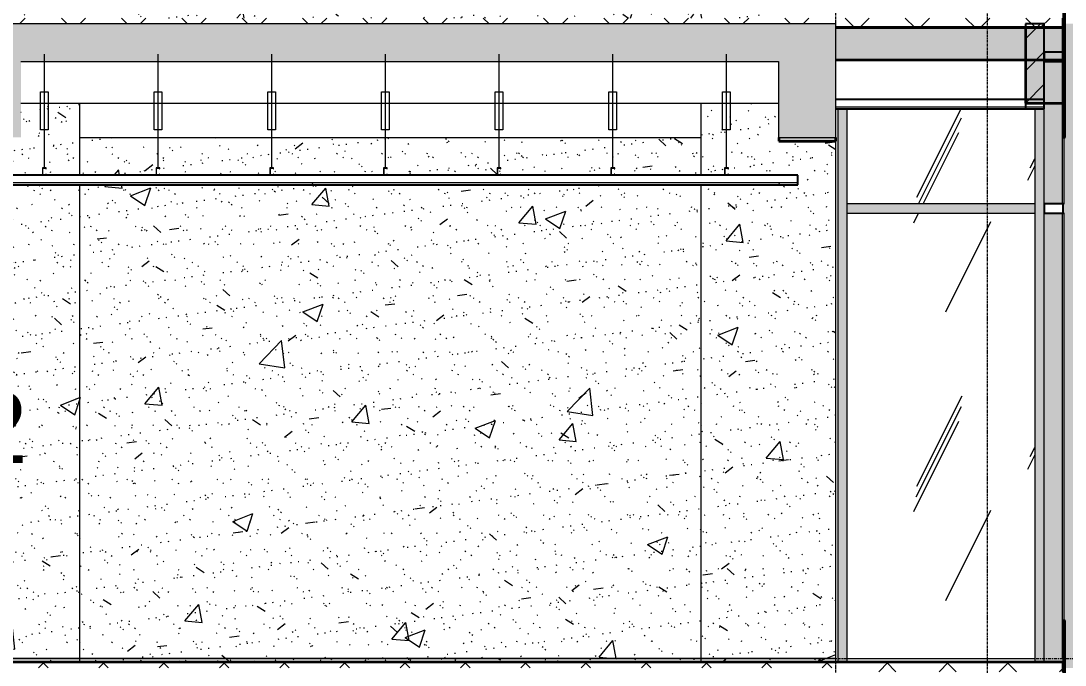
# Model space of a CAD drawing. Header units: millimetres. Extents: x 3451 to 201731, y -8641 to 35300.
# Drawn here: x 40236 to 45747, y 12365 to 15765 of the extents above; entities that cross this region are included whole.
import ezdxf

# ---------------------------------------------------------------- set-up
doc = ezdxf.new("R2010")
doc.units = ezdxf.units.MM
doc.linetypes.add('Centre', pattern=[31.75, 6.35, -4.7625, 15.875, -4.7625])
doc.linetypes.add('Grid Line', pattern=[22.225, 12.7, -3.175, 3.175, -3.175])
for name, color, linetype, lineweight in [('0-1', 7, 'Continuous', 5), ('A-AREA-IDEN', 2, 'Continuous', 9), ('A-CLNG', 13, 'Continuous', 9), ('A-CLNG-1', 13, 'Continuous', 25), ('A-CLNG-PATT-1', 13, 'Continuous', 9), ('A-DETL-GENF', 92, 'Continuous', 9), ('A-DETL-GENF-1', 7, 'Continuous', 9), ('A-DETL-THIN', 151, 'Continuous', 9), ('A-FLOR-1', 10, 'Continuous', 35), ('A-FLOR-3', 192, 'Continuous', 35), ('A-FLOR-LEVL-2', 51, 'Centre', 9), ('A-FLOR-PATT-1', 7, 'Continuous', 9), ('A-FLOR-PATT-3', 8, 'Continuous', 9), ('A-GLAZ-CURT', 52, 'Continuous', 9), ('A-GLAZ-CURT-1', 52, 'Continuous', 18), ('A-GLAZ-CWMG', 51, 'Continuous', 9), ('A-GLAZ-CWMG-1', 51, 'Continuous', 25), ('A-WALL-1', 113, 'Continuous', 25), ('A-WALL-PATT-3', 111, 'Continuous', 5), ('A-WALL-PATT-4', 111, 'Continuous', 9), ('I-WALL', 2, 'Continuous', 9), ('I-WALL-2', 2, 'Continuous', 25), ('S-BEAM-1', 12, 'Continuous', 5), ('S-BEAM-2', 10, 'Continuous', 35), ('S-BEAM-3', 7, 'Continuous', 9), ('S-GRID-1', 1, 'Grid Line', 9)]:
    doc.layers.add(name, color=color, linetype=linetype, lineweight=lineweight)
doc.styles.add('Arial_1', font='arial.ttf', dxfattribs={"height": 375})
pattern_1 = [(50, (49422.4, 14125), (1093.104, -95.634), [114.3, -1257.3]), (355, (49422.4, 14125), (-211.46, 1146.34), [91.44, -1005.84]), (100.451, (49513.5, 14117), (881.66, 1050.7), [97.14, -1068.54]), (46.184, (49422.4, 14429.8), (1626.47, -252.26), [171.45, -1885.95]), (96.636, (49558, 14408.8), (1424.42, 1484.57), [145.7, -1602.81]), (351.184, (49422.4, 14429.8), (1424.43, 1484.55), [137.16, -1508.76]), (21, (49574.8, 14353.6), (909.686, -613.59), [114.3, -1257.3]), (326, (49574.8, 14353.6), (370.81, 1105.13), [91.44, -1005.84]), (71.451, (49650.6, 14302.5), (1280.5, 491.53), [97.14, -1068.54]), (37.5, (49422.43, 14125), (18.531, 507.33), [50.292, -943.356, 50.292, -970.788, -1009.65]), (37.5, (49422.43, 14125), (18.531, 507.33), [-2014.73, 50.29, -959.36]), (7.5, (49422.43, 14125), (400.918, 601.084), [50.292, -531.876, 50.292, -920.496, -384.81]), (7.5, (49422.43, 14125), (400.918, 601.084), [-1552.956, 50.29, -334.52]), (327.5, (49082.58, 14125), (813.545, -34.374), [50.292, -330.708, 50.292, -1138.428, -1577.34]), (327.5, (49082.58, 14125), (813.545, -34.374), [-1569.72, 50.29, -1527.05]), (317.5, (48930.2, 14125), (888.775, 152.56), [50.29, -445.01, 50.29, -739.14, -1120.14]), (317.5, (48930.2, 14125), (888.775, 152.56), [-1284.73, 50.29, -1069.85])]
pattern_2 = [(37.5, (49422.43, 14125), (-4.7995, 146.8239), [5.029, -110.795, 5.029, -124.511, -123.825]), (37.5, (49422.43, 14125), (-4.7995, 146.8239), [-245.364, 5.029, -118.796]), (7.5, (49422.43, 14125), (134.8574, 215.0472), [5.029, -57.455, 5.029, -99.365, -40.005]), (7.5, (49422.43, 14125), (134.8574, 215.0472), [-166.878, 5.029, -34.976]), (327.5, (49328.7, 14125), (237.2978, 0.4316), [5.029, -33.071, 5.029, -132.131, -179.07]), (327.5, (49328.7, 14125), (237.2978, 0.4316), [-175.26, 5.029, -174.041]), (317.5, (49328.7, 14125), (229.067, 66.8792), [5.029, -14.021, 5.029, -84.887, -102.87]), (317.5, (49328.7, 14125), (229.067, 66.8792), [-108.966, 5.029, -97.841])]
pattern_3 = [(45, (49422.43, 14125), (-159.099, 159.099), []), (135, (49422.43, 14125), (-159.099, -159.099), [])]
pattern_4 = [(63.435, (51212.7, 14229.33), (-0.001, 1524), [532.46, -2875.3]), (63.435, (49688.7, 14229.33), (-0.001, 1524), [532.46, -2875.3]), (63.435, (51942.24, 14523.8), (-0.001, 1524), [532.46, -2875.3]), (63.435, (50418.24, 14523.8), (-0.001, 1524), [532.46, -2875.3]), (63.435, (51831.8, 14419.83), (-0.001, 1524), [532.46, -2875.3]), (63.435, (50307.8, 14419.83), (-0.001, 1524), [532.46, -2875.3]), (63.435, (51719.26, 15015.1), (-0.001, 1524), [258.8, -3148.97]), (63.435, (50195.26, 15015.1), (-0.001, 1524), [258.8, -3148.97]), (63.435, (51645.65, 14922.95), (-0.001, 1524), [532.46, -2875.3]), (63.435, (50121.65, 14922.95), (-0.001, 1524), [532.46, -2875.3]), (63.435, (51658.64, 14989.1), (-0.001, 1524), [532.46, -2875.3]), (63.435, (50134.64, 14989.1), (-0.001, 1524), [532.46, -2875.3]), (63.435, (51043.8, 14698.94), (-0.001, 1524), [532.46, -2875.3]), (63.435, (49519.8, 14698.94), (-0.001, 1524), [532.46, -2875.3]), (63.435, (51056.8, 14776.9), (-0.001, 1524), [532.46, -2875.3]), (63.435, (49532.8, 14776.9), (-0.001, 1524), [532.46, -2875.3]), (63.435, (51060.3, 14833.1), (-0.001, 1524), [532.46, -2875.3]), (63.435, (49536.3, 14833.1), (-0.001, 1524), [532.46, -2875.3])]

# ---------------------------------------------------------------- blocks, each defined once
blk = doc.blocks.new('NCV_TKTC_KET CAU_rvt-1-TKCS_MẶT CẮT C')
at = {"layer": 'A-FLOR-PATT-1'}
blk.add_hatch(color=256, dxfattribs=at).paths.add_polyline_path([(44536.9, 15560), (45737.4, 15560), (45737.4, 15730), (44536.9, 15730)])
at = {"layer": 'S-BEAM-1'}
for points in [[(45537.4, 15330), (45737.4, 15330), (45737.4, 15730), (45537.4, 15730), (45537.4, 15343.9)], [(44536.9, 15130), (44536.9, 15150), (44236.9, 15150), (44236.9, 15130)]]:
    blk.add_hatch(color=256, dxfattribs=at).paths.add_polyline_path(points)
at = {"layer": 'A-FLOR-1'}
for p, q in [((45737.4, 15730), (44536.9, 15730)), ((45737.4, 15560), (45737.4, 15730)), ((44536.9, 15560), (45737.4, 15560))]:
    blk.add_line(p, q, dxfattribs=at)
at = {"layer": 'S-BEAM-2'}
for p, q in [((45737.4, 15730), (45537.4, 15730)), ((45537.4, 15730), (45537.4, 15330)), ((45737.4, 15330), (45737.4, 15730)), ((45537.4, 15330), (45737.4, 15330)), ((44236.9, 15150), (44236.9, 15130)), ((44236.9, 15130), (44536.9, 15130)), ((44536.9, 15130), (44536.9, 15150))]:
    blk.add_line(p, q, dxfattribs=at)
at = {"layer": 'S-BEAM-3'}
for p, q in [((40235.6, 15330), (44235.3, 15330)), ((40546.9, 15150), (43827, 15150))]:
    blk.add_line(p, q, dxfattribs=at)
blk = doc.blocks.new('System Panel - Glazed-1838995-TKCS_MẶT CẮT C')
at = {"layer": 'A-GLAZ-CURT-1'}
for p, q in [((45731, 7950), (45731, 5600)), ((45743, 7950), (45731, 7950)), ((45743, 5600), (45743, 7950)), ((45731, 5600), (45743, 5600))]:
    blk.add_line(p, q, dxfattribs=at)
blk = doc.blocks.new('System Panel - Glazed-1838997-TKCS_MẶT CẮT C')
at = {"layer": 'A-GLAZ-CURT-1'}
for p, q in [((45731, 8750), (45731, 8000)), ((45743, 8750), (45731, 8750)), ((45743, 8000), (45743, 8750)), ((45731, 8000), (45743, 8000))]:
    blk.add_line(p, q, dxfattribs=at)
blk = doc.blocks.new('Rectangular Mullion - 50 x 100mm-1838988-TKCS_MẶT CẮT C')
at = {"layer": 'A-GLAZ-CWMG-1'}
for p, q in [((45637, 8800), (45637, 8750)), ((45737, 8800), (45637, 8800)), ((45737, 8750), (45737, 8800)), ((45637, 8750), (45737, 8750))]:
    blk.add_line(p, q, dxfattribs=at)
blk = doc.blocks.new('Rectangular Mullion - 50 x 100mm-1838991-TKCS_MẶT CẮT C')
at = {"layer": 'A-GLAZ-CWMG-1'}
for p, q in [((45637, 8000), (45637, 7950)), ((45737, 8000), (45637, 8000)), ((45737, 7950), (45737, 8000)), ((45637, 7950), (45737, 7950))]:
    blk.add_line(p, q, dxfattribs=at)
blk = doc.blocks.new('Rectangular Mullion - 50 x 100mm-V181-TKCS_MẶT CẮT C')
at = {"layer": 'A-GLAZ-CWMG'}
blk.add_hatch(color=256, dxfattribs=at).paths.add_polyline_path([(45737, 15780), (45737, 15800), (45731, 15800), (45731, 18150), (45637, 18150), (45637, 15780), (45731, 15780)])
for p, q in [((45637, 15780), (45637, 18150)), ((45737, 15800), (45737, 15780))]:
    blk.add_line(p, q, dxfattribs=at)
blk = doc.blocks.new('Rectangular Mullion - 50 x 100mm-1838994-TKCS_MẶT CẮT C')
at = {"layer": 'A-GLAZ-CWMG'}
blk.add_hatch(color=256, dxfattribs=at).paths.add_polyline_path([(45731, 8000), (45731, 8530), (45637.4, 8530), (45637, 8000)])
blk.add_line((45637, 8000), (45637, 8500), dxfattribs=at)
blk = doc.blocks.new('System Panel - Glazed-V209-TKCS_MẶT CẮT C')
at = {"layer": 'A-GLAZ-CURT'}
h = blk.add_hatch(dxfattribs=at)
h.set_pattern_fill('FP_2', color=256, style=0, pattern_type=2)
h.set_pattern_definition(pattern_4)
h.paths.add_polyline_path([(45587.4, 12400), (45587.4, 14750), (44596.9, 14750), (44596.9, 12400)])
blk.add_line((44596.9, 12400), (45587.4, 12400), dxfattribs=at)
blk = doc.blocks.new('Rectangular Mullion - 50 x 100mm-V131-TKCS_MẶT CẮT C')
at = {"layer": 'A-GLAZ-CWMG'}
blk.add_hatch(color=256, dxfattribs=at).paths.add_polyline_path([(45587.4, 8980), (45637, 8980), (45637, 11375), (45587.4, 11375), (45587.4, 9000)])
blk.add_line((45587.4, 11375), (45587.4, 8980), dxfattribs=at)
blk = doc.blocks.new('Rectangular Mullion - 50 x 100mm-V132-TKCS_MẶT CẮT C')
at = {"layer": 'A-GLAZ-CWMG'}
blk.add_hatch(color=256, dxfattribs=at).paths.add_polyline_path([(44587.3, 11375), (44596.9, 11375), (44596.9, 11900), (44546.9, 11900), (44546.9, 11375)])
for p, q in [((44546.9, 11900), (44546.9, 11375)), ((44596.9, 11375), (44596.9, 11900))]:
    blk.add_line(p, q, dxfattribs=at)
blk = doc.blocks.new('System Panel - Glazed-V210-TKCS_MẶT CẮT C')
at = {"layer": 'A-GLAZ-CURT'}
h = blk.add_hatch(dxfattribs=at)
h.set_pattern_fill('FP_2', color=256, style=0, pattern_type=2)
h.set_pattern_definition(pattern_4)
h.paths.add_polyline_path([(45537.4, 14800), (45587.4, 14800), (45587.4, 15300), (44596.9, 15300), (44596.9, 14800)])
blk = doc.blocks.new('Rectangular Mullion - 50 x 100mm-V133-TKCS_MẶT CẮT C')
at = {"layer": 'A-GLAZ-CWMG'}
blk.add_hatch(color=256, dxfattribs=at).paths.add_polyline_path([(45637, 11375), (45637, 11900), (45587.4, 11900), (45587.4, 11375)])
blk.add_line((45587.4, 11900), (45587.4, 11375), dxfattribs=at)
blk = doc.blocks.new('Rectangular Mullion - 50 x 100mm-V134-TKCS_MẶT CẮT C')
at = {"layer": 'A-GLAZ-CWMG'}
blk.add_hatch(color=256, dxfattribs=at).paths.add_polyline_path([(44596.9, 8980), (44596.9, 11375), (44546.9, 11375), (44546.9, 8980), (44587.3, 8980)])
for p, q in [((44546.9, 11375), (44546.9, 8980)), ((44596.9, 8980), (44596.9, 11375))]:
    blk.add_line(p, q, dxfattribs=at)
blk = doc.blocks.new('Rectangular Mullion - 50 x 100mm-1903582-TKCS_MẶT CẮT C')
at = {"layer": 'A-GLAZ-CWMG'}
blk.add_hatch(color=256, dxfattribs=at).paths.add_polyline_path([(44596.9, 11350), (45587.4, 11350), (45587.4, 11400), (44596.9, 11400)])
for p, q in [((44596.9, 11350), (44596.9, 11400)), ((45587.4, 11400), (44596.9, 11400)), ((45587.4, 11400), (45587.4, 11350)), ((44596.9, 11350), (45587.4, 11350))]:
    blk.add_line(p, q, dxfattribs=at)
blk = doc.blocks.new('Repeating Detail - THANH TREO TRẦN 600-V268-TKCS_MẶT CẮT C')
at = {"layer": 'A-DETL-GENF'}
for points in [[(40349.8, 25150), (40369.8, 25150), (40369.8, 25156), (40367.3, 25152.5), (40352.3, 25152.5), (40352.3, 25187.5), (40367.3, 25187.5), (40369.8, 25184), (40369.8, 25190), (40349.8, 25190)], [(40949.8, 25150), (40969.8, 25150), (40969.8, 25156), (40967.3, 25152.5), (40952.3, 25152.5), (40952.3, 25187.5), (40967.3, 25187.5), (40969.8, 25184), (40969.8, 25190), (40949.8, 25190)], [(41549.8, 25150), (41569.8, 25150), (41569.8, 25156), (41567.3, 25152.5), (41552.3, 25152.5), (41552.3, 25187.5), (41567.3, 25187.5), (41569.8, 25184), (41569.8, 25190), (41549.8, 25190)], [(42149.8, 25150), (42169.8, 25150), (42169.8, 25156), (42167.3, 25152.5), (42152.3, 25152.5), (42152.3, 25187.5), (42167.3, 25187.5), (42169.8, 25184), (42169.8, 25190), (42149.8, 25190)], [(42749.8, 25150), (42769.8, 25150), (42769.8, 25156), (42767.3, 25152.5), (42752.3, 25152.5), (42752.3, 25187.5), (42767.3, 25187.5), (42769.8, 25184), (42769.8, 25190), (42749.8, 25190)], [(43349.8, 25150), (43369.8, 25150), (43369.8, 25156), (43367.3, 25152.5), (43352.3, 25152.5), (43352.3, 25187.5), (43367.3, 25187.5), (43369.8, 25184), (43369.8, 25190), (43349.8, 25190)], [(43949.8, 25150), (43969.8, 25150), (43969.8, 25156), (43967.3, 25152.5), (43952.3, 25152.5), (43952.3, 25187.5), (43967.3, 25187.5), (43969.8, 25184), (43969.8, 25190), (43949.8, 25190)]]:
    blk.add_hatch(color=256, dxfattribs=at).paths.add_polyline_path(points)
for p, q in [((40359.8, 25190), (40359.8, 25790)), ((40959.8, 25190), (40959.8, 25790)), ((41559.8, 25190), (41559.8, 25790)), ((42159.8, 25190), (42159.8, 25790)), ((42759.8, 25190), (42759.8, 25790)), ((43359.8, 25190), (43359.8, 25790)), ((43959.8, 25190), (43959.8, 25790)), ((40339.8, 25590), (40379.8, 25590)), ((40339.8, 25390), (40339.8, 25590)), ((40379.8, 25590), (40379.8, 25390)), ((40939.8, 25590), (40979.8, 25590)), ((40939.8, 25390), (40939.8, 25590)), ((40979.8, 25590), (40979.8, 25390)), ((41539.8, 25590), (41579.8, 25590)), ((41539.8, 25390), (41539.8, 25590)), ((41579.8, 25590), (41579.8, 25390)), ((42139.8, 25590), (42179.8, 25590)), ((42139.8, 25390), (42139.8, 25590)), ((42179.8, 25590), (42179.8, 25390)), ((42739.8, 25590), (42779.8, 25590)), ((42739.8, 25390), (42739.8, 25590)), ((42779.8, 25590), (42779.8, 25390)), ((43339.8, 25590), (43379.8, 25590)), ((43339.8, 25390), (43339.8, 25590)), ((43379.8, 25590), (43379.8, 25390)), ((43939.8, 25590), (43979.8, 25590)), ((43939.8, 25390), (43939.8, 25590)), ((43979.8, 25590), (43979.8, 25390)), ((40379.8, 25390), (40339.8, 25390)), ((40979.8, 25390), (40939.8, 25390)), ((41579.8, 25390), (41539.8, 25390)), ((42179.8, 25390), (42139.8, 25390)), ((42779.8, 25390), (42739.8, 25390)), ((43379.8, 25390), (43339.8, 25390)), ((43979.8, 25390), (43939.8, 25390)), ((40369.8, 25190), (40349.8, 25190)), ((40349.8, 25190), (40349.8, 25150)), ((40369.8, 25190), (40349.8, 25190)), ((40349.8, 25190), (40349.8, 25150)), ((40369.8, 25184), (40369.8, 25190)), ((40369.8, 25184), (40369.8, 25190)), ((40969.8, 25190), (40949.8, 25190)), ((40949.8, 25190), (40949.8, 25150)), ((40969.8, 25190), (40949.8, 25190)), ((40949.8, 25190), (40949.8, 25150)), ((40969.8, 25184), (40969.8, 25190)), ((40969.8, 25184), (40969.8, 25190)), ((41569.8, 25190), (41549.8, 25190)), ((41549.8, 25190), (41549.8, 25150)), ((41569.8, 25190), (41549.8, 25190)), ((41549.8, 25190), (41549.8, 25150)), ((41569.8, 25184), (41569.8, 25190)), ((41569.8, 25184), (41569.8, 25190)), ((42169.8, 25190), (42149.8, 25190)), ((42149.8, 25190), (42149.8, 25150)), ((42169.8, 25190), (42149.8, 25190)), ((42149.8, 25190), (42149.8, 25150)), ((42169.8, 25184), (42169.8, 25190)), ((42169.8, 25184), (42169.8, 25190)), ((42769.8, 25190), (42749.8, 25190)), ((42749.8, 25190), (42749.8, 25150)), ((42769.8, 25190), (42749.8, 25190)), ((42749.8, 25190), (42749.8, 25150)), ((42769.8, 25184), (42769.8, 25190)), ((42769.8, 25184), (42769.8, 25190)), ((43369.8, 25190), (43349.8, 25190)), ((43349.8, 25190), (43349.8, 25150)), ((43369.8, 25190), (43349.8, 25190)), ((43349.8, 25190), (43349.8, 25150)), ((43369.8, 25184), (43369.8, 25190)), ((43369.8, 25184), (43369.8, 25190)), ((43969.8, 25190), (43949.8, 25190)), ((43949.8, 25190), (43949.8, 25150)), ((43969.8, 25190), (43949.8, 25190)), ((43949.8, 25190), (43949.8, 25150)), ((43969.8, 25184), (43969.8, 25190)), ((43969.8, 25184), (43969.8, 25190)), ((40349.8, 25150), (40369.8, 25150)), ((40349.8, 25150), (40369.8, 25150)), ((40352.3, 25187.5), (40367.3, 25187.5)), ((40352.3, 25152.5), (40352.3, 25187.5)), ((40352.3, 25152.5), (40352.3, 25187.5)), ((40352.3, 25187.5), (40367.3, 25187.5)), ((40367.3, 25152.5), (40352.3, 25152.5)), ((40367.3, 25152.5), (40352.3, 25152.5)), ((40367.3, 25187.5), (40367.3, 25184)), ((40367.3, 25187.5), (40367.3, 25184)), ((40367.3, 25184), (40369.8, 25184)), ((40367.3, 25184), (40369.8, 25184)), ((40369.8, 25156), (40367.3, 25156)), ((40367.3, 25156), (40367.3, 25152.5)), ((40369.8, 25156), (40367.3, 25156)), ((40367.3, 25156), (40367.3, 25152.5)), ((40369.8, 25150), (40369.8, 25156)), ((40369.8, 25150), (40369.8, 25156)), ((40949.8, 25150), (40969.8, 25150)), ((40949.8, 25150), (40969.8, 25150)), ((40952.3, 25187.5), (40967.3, 25187.5)), ((40952.3, 25152.5), (40952.3, 25187.5)), ((40952.3, 25152.5), (40952.3, 25187.5)), ((40952.3, 25187.5), (40967.3, 25187.5)), ((40967.3, 25152.5), (40952.3, 25152.5)), ((40967.3, 25152.5), (40952.3, 25152.5)), ((40967.3, 25187.5), (40967.3, 25184)), ((40967.3, 25187.5), (40967.3, 25184)), ((40967.3, 25184), (40969.8, 25184)), ((40967.3, 25184), (40969.8, 25184)), ((40969.8, 25156), (40967.3, 25156)), ((40967.3, 25156), (40967.3, 25152.5)), ((40969.8, 25156), (40967.3, 25156)), ((40967.3, 25156), (40967.3, 25152.5)), ((40969.8, 25150), (40969.8, 25156)), ((40969.8, 25150), (40969.8, 25156)), ((41549.8, 25150), (41569.8, 25150)), ((41549.8, 25150), (41569.8, 25150)), ((41552.3, 25187.5), (41567.3, 25187.5)), ((41552.3, 25152.5), (41552.3, 25187.5)), ((41552.3, 25152.5), (41552.3, 25187.5)), ((41552.3, 25187.5), (41567.3, 25187.5)), ((41567.3, 25152.5), (41552.3, 25152.5)), ((41567.3, 25152.5), (41552.3, 25152.5)), ((41567.3, 25187.5), (41567.3, 25184)), ((41567.3, 25187.5), (41567.3, 25184)), ((41567.3, 25184), (41569.8, 25184)), ((41567.3, 25184), (41569.8, 25184)), ((41569.8, 25156), (41567.3, 25156)), ((41567.3, 25156), (41567.3, 25152.5)), ((41569.8, 25156), (41567.3, 25156)), ((41567.3, 25156), (41567.3, 25152.5)), ((41569.8, 25150), (41569.8, 25156)), ((41569.8, 25150), (41569.8, 25156)), ((42149.8, 25150), (42169.8, 25150)), ((42149.8, 25150), (42169.8, 25150)), ((42152.3, 25187.5), (42167.3, 25187.5)), ((42152.3, 25152.5), (42152.3, 25187.5)), ((42152.3, 25152.5), (42152.3, 25187.5)), ((42152.3, 25187.5), (42167.3, 25187.5)), ((42167.3, 25152.5), (42152.3, 25152.5)), ((42167.3, 25152.5), (42152.3, 25152.5)), ((42167.3, 25187.5), (42167.3, 25184)), ((42167.3, 25187.5), (42167.3, 25184)), ((42167.3, 25184), (42169.8, 25184)), ((42167.3, 25184), (42169.8, 25184)), ((42169.8, 25156), (42167.3, 25156)), ((42167.3, 25156), (42167.3, 25152.5)), ((42169.8, 25156), (42167.3, 25156)), ((42167.3, 25156), (42167.3, 25152.5)), ((42169.8, 25150), (42169.8, 25156)), ((42169.8, 25150), (42169.8, 25156)), ((42749.8, 25150), (42769.8, 25150)), ((42749.8, 25150), (42769.8, 25150)), ((42752.3, 25187.5), (42767.3, 25187.5)), ((42752.3, 25152.5), (42752.3, 25187.5)), ((42752.3, 25152.5), (42752.3, 25187.5)), ((42752.3, 25187.5), (42767.3, 25187.5)), ((42767.3, 25152.5), (42752.3, 25152.5)), ((42767.3, 25152.5), (42752.3, 25152.5)), ((42767.3, 25187.5), (42767.3, 25184)), ((42767.3, 25187.5), (42767.3, 25184)), ((42767.3, 25184), (42769.8, 25184)), ((42767.3, 25184), (42769.8, 25184)), ((42769.8, 25156), (42767.3, 25156)), ((42767.3, 25156), (42767.3, 25152.5)), ((42769.8, 25156), (42767.3, 25156)), ((42767.3, 25156), (42767.3, 25152.5)), ((42769.8, 25150), (42769.8, 25156)), ((42769.8, 25150), (42769.8, 25156)), ((43349.8, 25150), (43369.8, 25150)), ((43349.8, 25150), (43369.8, 25150)), ((43352.3, 25187.5), (43367.3, 25187.5)), ((43352.3, 25152.5), (43352.3, 25187.5)), ((43352.3, 25152.5), (43352.3, 25187.5)), ((43352.3, 25187.5), (43367.3, 25187.5)), ((43367.3, 25152.5), (43352.3, 25152.5)), ((43367.3, 25152.5), (43352.3, 25152.5)), ((43367.3, 25187.5), (43367.3, 25184)), ((43367.3, 25187.5), (43367.3, 25184)), ((43367.3, 25184), (43369.8, 25184)), ((43367.3, 25184), (43369.8, 25184)), ((43369.8, 25156), (43367.3, 25156)), ((43367.3, 25156), (43367.3, 25152.5)), ((43369.8, 25156), (43367.3, 25156)), ((43367.3, 25156), (43367.3, 25152.5)), ((43369.8, 25150), (43369.8, 25156)), ((43369.8, 25150), (43369.8, 25156)), ((43949.8, 25150), (43969.8, 25150)), ((43949.8, 25150), (43969.8, 25150)), ((43952.3, 25187.5), (43967.3, 25187.5)), ((43952.3, 25152.5), (43952.3, 25187.5)), ((43952.3, 25152.5), (43952.3, 25187.5)), ((43952.3, 25187.5), (43967.3, 25187.5)), ((43967.3, 25152.5), (43952.3, 25152.5)), ((43967.3, 25152.5), (43952.3, 25152.5)), ((43967.3, 25187.5), (43967.3, 25184)), ((43967.3, 25187.5), (43967.3, 25184)), ((43967.3, 25184), (43969.8, 25184)), ((43967.3, 25184), (43969.8, 25184)), ((43969.8, 25156), (43967.3, 25156)), ((43967.3, 25156), (43967.3, 25152.5)), ((43969.8, 25156), (43967.3, 25156)), ((43967.3, 25156), (43967.3, 25152.5)), ((43969.8, 25150), (43969.8, 25156)), ((43969.8, 25150), (43969.8, 25156))]:
    blk.add_line(p, q, dxfattribs=at)

msp = doc.modelspace()

# ---------------------------------------------------------------- hatches: boundary and pattern name
at = {"layer": 'A-CLNG-PATT-1'}
h = msp.add_hatch(dxfattribs=at)
h.set_pattern_fill('FP_7', color=256, style=0, pattern_type=2)
h.set_pattern_definition([(0, (49422.43, 14125), (1219.2, 304.8), [50.292, -864.108, 50.292, -864.108, -4876.8]), (0, (49422.43, 14125), (1219.2, 304.8), [-1828.8, 50.292, -1778.508, 50.292, -864.108, -2133.6]), (0, (49422.43, 14125), (1219.2, 304.8), [-4572, 50.292, -559.308, 50.292, -1473.708]), (120, (49879.63, 14277.4), (-873.5645, 903.458), [50.292, -864.108, 50.292, -5740.908]), (120, (49879.63, 14277.4), (-873.5645, 903.458), [-964.692, -864.108, 50.292, -1778.508, -3048]), (120, (49879.63, 14277.4), (-873.5645, 903.458), [-3657.6, 50.292, -864.108, 50.292, -2083.308]), (120, (49879.63, 14277.4), (-873.5645, 903.458), [-4622.292, -559.308, 50.292, -1473.708]), (240, (50032.03, 14887), (-345.6355, -1208.258), [50.292, -864.108, 50.292, -5740.908]), (240, (50032.03, 14887), (-345.6355, -1208.258), [-964.692, -864.108, 50.292, -1778.508, -3048]), (240, (50032.03, 14887), (-345.6355, -1208.258), [-3657.6, 50.292, -864.108, 50.292, -2083.308]), (240, (50032.03, 14887), (-345.6355, -1208.258), [-4622.292, -559.308, 50.292, -1473.708])])
h.paths.add_polyline_path([(44337, 14900), (44337, 14910), (27136.9, 14910), (27136.9, 14900), (43944.2, 14900)])
at = {"layer": 'A-DETL-GENF-1'}
msp.add_hatch(color=256, dxfattribs=at).paths.add_polyline_path([(39935.6, 15150), (40235.6, 15150), (40235.6, 15550), (44235.3, 15550), (44235.3, 15150), (44536.9, 15150), (44536.9, 15750), (23337.4, 15750), (23337.4, 15350), (23535.3, 15350), (23535.3, 15550), (26536.9, 15550), (26536.9, 15350), (26735.3, 15350), (26735.3, 15550), (28436.9, 15550), (28436.9, 15300), (28636.9, 15300), (28636.9, 15550), (30536.9, 15550), (30536.9, 15300), (30735.3, 15300), (30735.3, 15550), (33335.3, 15550), (33335.3, 15300), (33537.4, 15300), (33537.4, 15550), (35535.3, 15550), (35535.3, 15300), (35735.3, 15300), (35735.3, 15550), (39935.6, 15550), (39935.6, 15343.9)])
at = {"layer": 'A-FLOR-PATT-3'}
h = msp.add_hatch(dxfattribs=at)
h.set_pattern_fill('FP_6', color=256, style=0, pattern_type=2)
h.set_pattern_definition(pattern_3)
h.paths.add_polyline_path([(45737.4, 15730), (45737.4, 15780), (27136.9, 15780), (27136.9, 15750), (44536.9, 15750), (44536.9, 15730), (44587.3, 15730)])
h = msp.add_hatch(dxfattribs=at)
h.set_pattern_fill('FP_6', color=256, style=0, pattern_type=2)
h.set_pattern_definition(pattern_3)
h.paths.add_polyline_path([(44536.9, 12330), (45737.4, 12330), (45737.4, 12380), (27136.9, 12380), (27136.9, 12350), (44536.9, 12350)])
at = {"layer": 'A-WALL-PATT-3'}
h = msp.add_hatch(color=256, dxfattribs=at)
h.paths.add_polyline_path([(45747.4, 12350), (53301.9, 12350), (53301.9, 15750), (45747.4, 15750), (45747.4, 15150), (45743, 15150), (45743, 14800), (45737, 14800), (45737, 14750), (45743, 14750), (45743, 12600), (45747.4, 12600), (45747.4, 12354.5)])
h.paths.add_polyline_path([(45737, 12380), (45737.4, 12380), (45737, 12400)])
h.paths.add_polyline_path([(48991.1, 13314.4), (45832, 13314.4), (45832, 14714.4), (49032, 14714.4), (49032, 13314.4)])
at = {"layer": 'A-WALL-PATT-4'}
h = msp.add_hatch(dxfattribs=at)
h.set_pattern_fill('FP_4', color=256, style=0, pattern_type=2)
h.set_pattern_definition(pattern_1)
h.paths.add_polyline_path([(39442.6, 12400), (40546.9, 12400), (40546.9, 14900), (39236.9, 14900), (39236.9, 12400)])
h.paths.add_polyline_path([(40369.8, 14950), (40546.9, 14950), (40546.9, 15330), (40235.6, 15330), (40235.6, 15130), (39935.6, 15130), (39935.6, 15330), (39236.9, 15330), (39236.9, 14950), (39749.8, 14950), (39749.8, 14990), (39769.8, 14990), (39769.8, 14984), (39767.3, 14987.5), (39752.3, 14987.5), (39752.3, 14952.5), (39767.3, 14952.5), (39769.8, 14956), (39769.8, 14950), (40349.8, 14950), (40349.8, 14990), (40369.8, 14990), (40369.8, 14984), (40367.3, 14987.5), (40352.3, 14987.5), (40352.3, 14952.5), (40367.3, 14952.5), (40369.8, 14956), (40369.8, 14952.5)])
h.paths.add_polyline_path([(40235.6, 15780), (40546.9, 15780), (40546.9, 15800), (39236.9, 15800), (39236.9, 15780), (39935.6, 15780)])
h = msp.add_hatch(dxfattribs=at)
h.set_pattern_fill('FP_5', color=256, style=0, pattern_type=2)
h.set_pattern_definition(pattern_2)
h.paths.add_polyline_path([(39442.6, 12400), (40546.9, 12400), (40546.9, 14900), (39236.9, 14900), (39236.9, 12400)])
h.paths.add_polyline_path([(40369.8, 14950), (40546.9, 14950), (40546.9, 15330), (40235.6, 15330), (40235.6, 15130), (39935.6, 15130), (39935.6, 15330), (39236.9, 15330), (39236.9, 14950), (39749.8, 14950), (39749.8, 14990), (39769.8, 14990), (39769.8, 14984), (39767.3, 14987.5), (39752.3, 14987.5), (39752.3, 14952.5), (39767.3, 14952.5), (39769.8, 14956), (39769.8, 14950), (40349.8, 14950), (40349.8, 14990), (40369.8, 14990), (40369.8, 14984), (40367.3, 14987.5), (40352.3, 14987.5), (40352.3, 14952.5), (40367.3, 14952.5), (40369.8, 14956), (40369.8, 14952.5)])
h.paths.add_polyline_path([(40235.6, 15780), (40546.9, 15780), (40546.9, 15800), (39236.9, 15800), (39236.9, 15780), (39935.6, 15780)])
h = msp.add_hatch(dxfattribs=at)
h.set_pattern_fill('FP_4', color=256, style=0, pattern_type=2)
h.set_pattern_definition(pattern_1)
h.paths.add_polyline_path([(43827, 12400), (43827, 14900), (40546.9, 14900), (40546.9, 12400), (43301.1, 12400)])
h.paths.add_polyline_path([(41549.8, 14950), (41549.8, 14990), (41569.8, 14990), (41569.8, 14984), (41567.3, 14987.5), (41552.3, 14987.5), (41552.3, 14952.5), (41567.3, 14952.5), (41569.8, 14956), (41569.8, 14950), (42149.8, 14950), (42149.8, 14990), (42169.8, 14990), (42169.8, 14984), (42167.3, 14987.5), (42152.3, 14987.5), (42152.3, 14952.5), (42167.3, 14952.5), (42169.8, 14956), (42169.8, 14950), (42749.8, 14950), (42749.8, 14990), (42769.8, 14990), (42769.8, 14984), (42767.3, 14987.5), (42752.3, 14987.5), (42752.3, 14952.5), (42767.3, 14952.5), (42769.8, 14956), (42769.8, 14950), (43349.8, 14950), (43349.8, 14990), (43369.8, 14990), (43369.8, 14984), (43367.3, 14987.5), (43352.3, 14986.9), (43352.3, 14952.5), (43367.3, 14952.5), (43369.8, 14956), (43369.8, 14950), (43827, 14950), (43827, 15150), (40546.9, 15150), (40546.9, 14950), (40949.8, 14950), (40949.8, 14990), (40969.8, 14990), (40969.8, 14984), (40967.3, 14987.5), (40952.3, 14987.5), (40952.3, 14952.5), (40967.3, 14952.5), (40969.8, 14956), (40969.8, 14950), (41371.9, 14950)])
h.paths.add_polyline_path([(43827, 15780), (43827, 15800), (40546.9, 15800), (40546.9, 15780), (43301.1, 15780)])
h = msp.add_hatch(dxfattribs=at)
h.set_pattern_fill('FP_5', color=256, style=0, pattern_type=2)
h.set_pattern_definition(pattern_2)
h.paths.add_polyline_path([(43827, 12400), (43827, 14900), (40546.9, 14900), (40546.9, 12400), (43301.1, 12400)])
h.paths.add_polyline_path([(41549.8, 14950), (41549.8, 14990), (41569.8, 14990), (41569.8, 14984), (41567.3, 14987.5), (41552.3, 14987.5), (41552.3, 14952.5), (41567.3, 14952.5), (41569.8, 14956), (41569.8, 14950), (42149.8, 14950), (42149.8, 14990), (42169.8, 14990), (42169.8, 14984), (42167.3, 14987.5), (42152.3, 14987.5), (42152.3, 14952.5), (42167.3, 14952.5), (42169.8, 14956), (42169.8, 14950), (42749.8, 14950), (42749.8, 14990), (42769.8, 14990), (42769.8, 14984), (42767.3, 14987.5), (42752.3, 14987.5), (42752.3, 14952.5), (42767.3, 14952.5), (42769.8, 14956), (42769.8, 14950), (43349.8, 14950), (43349.8, 14990), (43369.8, 14990), (43369.8, 14984), (43367.3, 14987.5), (43352.3, 14986.9), (43352.3, 14952.5), (43367.3, 14952.5), (43369.8, 14956), (43369.8, 14950), (43827, 14950), (43827, 15150), (40546.9, 15150), (40546.9, 14950), (40949.8, 14950), (40949.8, 14990), (40969.8, 14990), (40969.8, 14984), (40967.3, 14987.5), (40952.3, 14987.5), (40952.3, 14952.5), (40967.3, 14952.5), (40969.8, 14956), (40969.8, 14950), (41371.9, 14950)])
h.paths.add_polyline_path([(43827, 15780), (43827, 15800), (40546.9, 15800), (40546.9, 15780), (43301.1, 15780)])
h = msp.add_hatch(dxfattribs=at)
h.set_pattern_fill('FP_4', color=256, style=0, pattern_type=2)
h.set_pattern_definition(pattern_1)
h.paths.add_polyline_path([(43827, 12400), (43837, 12400), (43837, 14900), (43827, 14900), (43827, 12945.8)])
h.paths.add_polyline_path([(43827, 14950), (43837, 14950), (43837, 15330), (43827, 15330)])
h.paths.add_polyline_path([(43827, 15780), (43837, 15780), (43837, 15800), (43827, 15800)])
h = msp.add_hatch(dxfattribs=at)
h.set_pattern_fill('FP_5', color=256, style=0, pattern_type=2)
h.set_pattern_definition(pattern_2)
h.paths.add_polyline_path([(43827, 12400), (43837, 12400), (43837, 14900), (43827, 14900), (43827, 12945.8)])
h.paths.add_polyline_path([(43827, 14950), (43837, 14950), (43837, 15330), (43827, 15330)])
h.paths.add_polyline_path([(43827, 15780), (43837, 15780), (43837, 15800), (43827, 15800)])
h = msp.add_hatch(dxfattribs=at)
h.set_pattern_fill('FP_4', color=256, style=0, pattern_type=2)
h.set_pattern_definition(pattern_1)
h.paths.add_polyline_path([(43837, 12400), (44536.9, 12400), (44536.9, 15130), (44236.9, 15130), (44235.3, 15330), (43837, 15330), (43837, 14950), (43949.8, 14950), (43949.8, 14990), (43969.8, 14990), (43969.8, 14984), (43967.3, 14987.5), (43952.3, 14987.5), (43952.3, 14952.5), (43967.3, 14952.5), (43969.8, 14956), (43969.8, 14950), (44337, 14950), (44337, 14900), (43837, 14900), (43837, 12945.8)])
h.paths.add_polyline_path([(44236.9, 15780), (44536.9, 15780), (44536.9, 15800), (43837, 15800), (43837, 15780)])
h = msp.add_hatch(dxfattribs=at)
h.set_pattern_fill('FP_5', color=256, style=0, pattern_type=2)
h.set_pattern_definition(pattern_2)
h.paths.add_polyline_path([(43837, 12400), (44536.9, 12400), (44536.9, 15130), (44236.9, 15130), (44235.3, 15330), (43837, 15330), (43837, 14950), (43949.8, 14950), (43949.8, 14990), (43969.8, 14990), (43969.8, 14984), (43967.3, 14987.5), (43952.3, 14987.5), (43952.3, 14952.5), (43967.3, 14952.5), (43969.8, 14956), (43969.8, 14950), (44337, 14950), (44337, 14900), (43837, 14900), (43837, 12945.8)])
h.paths.add_polyline_path([(44236.9, 15780), (44536.9, 15780), (44536.9, 15800), (43837, 15800), (43837, 15780)])
h = msp.add_hatch(dxfattribs=at)
h.set_pattern_fill('FP_1', color=256, style=0, pattern_type=2)
h.set_pattern_definition([(45, (49422.43, 14125), (-84.8528, 84.8528), [])])
h.paths.add_polyline_path([(45537.4, 15300), (45637.4, 15300), (45637.4, 15750), (45537.4, 15750), (45537.4, 15343.9)])
h = msp.add_hatch(dxfattribs=at)
h.set_pattern_fill('FP_4', color=256, style=0, pattern_type=2)
h.set_pattern_definition(pattern_1)
h.paths.add_polyline_path([(40546.9, 9000), (40546.9, 11500), (39236.9, 11500), (39236.9, 9000), (39442.6, 9000)])
h.paths.add_polyline_path([(39236.9, 11550), (39749.8, 11550), (39749.8, 11590), (39769.8, 11590), (39769.8, 11584), (39767.3, 11587.5), (39752.3, 11587.5), (39752.3, 11552.5), (39767.3, 11552.5), (39769.8, 11556), (39769.8, 11550), (40349.8, 11550), (40349.8, 11590), (40369.8, 11590), (40369.8, 11584), (40367.3, 11587.5), (40352.3, 11587.5), (40352.3, 11552.5), (40367.3, 11552.5), (40369.8, 11556), (40369.8, 11550), (40546.9, 11550), (40546.9, 11930), (40235.6, 11930), (40235.6, 11730), (39935.6, 11730), (39934.9, 11900), (39236.9, 11900), (39236.9, 11746.8)])
h.paths.add_polyline_path([(39236.9, 12380), (40546.9, 12380), (40546.9, 12400), (39236.9, 12400)])
h = msp.add_hatch(dxfattribs=at)
h.set_pattern_fill('FP_5', color=256, style=0, pattern_type=2)
h.set_pattern_definition(pattern_2)
h.paths.add_polyline_path([(40546.9, 9000), (40546.9, 11500), (39236.9, 11500), (39236.9, 9000), (39442.6, 9000)])
h.paths.add_polyline_path([(39236.9, 11550), (39749.8, 11550), (39749.8, 11590), (39769.8, 11590), (39769.8, 11584), (39767.3, 11587.5), (39752.3, 11587.5), (39752.3, 11552.5), (39767.3, 11552.5), (39769.8, 11556), (39769.8, 11550), (40349.8, 11550), (40349.8, 11590), (40369.8, 11590), (40369.8, 11584), (40367.3, 11587.5), (40352.3, 11587.5), (40352.3, 11552.5), (40367.3, 11552.5), (40369.8, 11556), (40369.8, 11550), (40546.9, 11550), (40546.9, 11930), (40235.6, 11930), (40235.6, 11730), (39935.6, 11730), (39934.9, 11900), (39236.9, 11900), (39236.9, 11746.8)])
h.paths.add_polyline_path([(39236.9, 12380), (40546.9, 12380), (40546.9, 12400), (39236.9, 12400)])
h = msp.add_hatch(dxfattribs=at)
h.set_pattern_fill('FP_4', color=256, style=0, pattern_type=2)
h.set_pattern_definition(pattern_1)
h.paths.add_polyline_path([(40546.9, 9000), (43827, 9000), (43827, 11500), (40546.9, 11500), (40546.9, 10547.8)])
h.paths.add_polyline_path([(43301.1, 11550), (43349.8, 11550), (43349.8, 11590), (43369.8, 11590), (43369.8, 11584), (43367.3, 11587.5), (43352.3, 11586.9), (43352.3, 11552.5), (43367.3, 11552.5), (43369.8, 11556), (43369.8, 11550), (43827, 11550), (43827, 11750), (40546.9, 11750), (40546.9, 11550), (40949.8, 11550), (40949.8, 11590), (40969.8, 11590), (40969.8, 11584), (40967.3, 11587.5), (40952.3, 11587.5), (40952.3, 11552.5), (40967.3, 11552.5), (40969.8, 11556), (40969.8, 11550), (41549.8, 11550), (41549.8, 11590), (41569.8, 11590), (41569.8, 11584), (41567.3, 11587.5), (41552.3, 11587.5), (41552.3, 11552.5), (41567.3, 11552.5), (41569.8, 11556), (41569.8, 11550), (42149.8, 11550), (42149.8, 11590), (42169.8, 11590), (42169.8, 11584), (42167.3, 11587.5), (42152.3, 11587.5), (42152.3, 11552.5), (42167.3, 11552.5), (42169.8, 11556), (42169.8, 11550), (42749.8, 11550), (42749.8, 11590), (42769.8, 11590), (42769.8, 11584), (42767.3, 11587.5), (42752.3, 11587.5), (42752.3, 11552.5), (42767.3, 11552.5), (42769.8, 11556), (42769.8, 11550), (43298.4, 11550)])
h.paths.add_polyline_path([(40566.2, 12380), (43827, 12380), (43827, 12400), (40546.9, 12400), (40546.9, 12380)])
h = msp.add_hatch(dxfattribs=at)
h.set_pattern_fill('FP_5', color=256, style=0, pattern_type=2)
h.set_pattern_definition(pattern_2)
h.paths.add_polyline_path([(40546.9, 9000), (43827, 9000), (43827, 11500), (40546.9, 11500), (40546.9, 10547.8)])
h.paths.add_polyline_path([(43301.1, 11550), (43349.8, 11550), (43349.8, 11590), (43369.8, 11590), (43369.8, 11584), (43367.3, 11587.5), (43352.3, 11586.9), (43352.3, 11552.5), (43367.3, 11552.5), (43369.8, 11556), (43369.8, 11550), (43827, 11550), (43827, 11750), (40546.9, 11750), (40546.9, 11550), (40949.8, 11550), (40949.8, 11590), (40969.8, 11590), (40969.8, 11584), (40967.3, 11587.5), (40952.3, 11587.5), (40952.3, 11552.5), (40967.3, 11552.5), (40969.8, 11556), (40969.8, 11550), (41549.8, 11550), (41549.8, 11590), (41569.8, 11590), (41569.8, 11584), (41567.3, 11587.5), (41552.3, 11587.5), (41552.3, 11552.5), (41567.3, 11552.5), (41569.8, 11556), (41569.8, 11550), (42149.8, 11550), (42149.8, 11590), (42169.8, 11590), (42169.8, 11584), (42167.3, 11587.5), (42152.3, 11587.5), (42152.3, 11552.5), (42167.3, 11552.5), (42169.8, 11556), (42169.8, 11550), (42749.8, 11550), (42749.8, 11590), (42769.8, 11590), (42769.8, 11584), (42767.3, 11587.5), (42752.3, 11587.5), (42752.3, 11552.5), (42767.3, 11552.5), (42769.8, 11556), (42769.8, 11550), (43298.4, 11550)])
h.paths.add_polyline_path([(40566.2, 12380), (43827, 12380), (43827, 12400), (40546.9, 12400), (40546.9, 12380)])
h = msp.add_hatch(dxfattribs=at)
h.set_pattern_fill('FP_4', color=256, style=0, pattern_type=2)
h.set_pattern_definition(pattern_1)
h.paths.add_polyline_path([(43827, 9000), (43837, 9000), (43837, 11500), (43827, 11500), (43827, 9348.8)])
h.paths.add_polyline_path([(43827, 11550), (43837, 11550), (43837, 11930), (43827, 11930), (43827, 11746.8)])
h.paths.add_polyline_path([(43827, 12380), (43837, 12380), (43837, 12400), (43827, 12400)])
h = msp.add_hatch(dxfattribs=at)
h.set_pattern_fill('FP_5', color=256, style=0, pattern_type=2)
h.set_pattern_definition(pattern_2)
h.paths.add_polyline_path([(43827, 9000), (43837, 9000), (43837, 11500), (43827, 11500), (43827, 9348.8)])
h.paths.add_polyline_path([(43827, 11550), (43837, 11550), (43837, 11930), (43827, 11930), (43827, 11746.8)])
h.paths.add_polyline_path([(43827, 12380), (43837, 12380), (43837, 12400), (43827, 12400)])
h = msp.add_hatch(dxfattribs=at)
h.set_pattern_fill('FP_4', color=256, style=0, pattern_type=2)
h.set_pattern_definition(pattern_1)
h.paths.add_polyline_path([(44536.9, 9000), (44536.9, 11730), (44236.9, 11730), (44235.3, 11930), (43837, 11930), (43837, 11550), (43949.8, 11550), (43949.8, 11590), (43969.8, 11590), (43969.8, 11584), (43967.3, 11587.5), (43952.3, 11587.5), (43952.3, 11552.5), (43967.3, 11552.5), (43969.8, 11556), (43969.8, 11550), (44337, 11550), (44337, 11500), (43837, 11500), (43837, 9000), (43944.2, 9000)])
h.paths.add_polyline_path([(44236.9, 12380), (44536.9, 12380), (44536.9, 12400), (43837, 12400), (43837, 12380)])
h = msp.add_hatch(dxfattribs=at)
h.set_pattern_fill('FP_5', color=256, style=0, pattern_type=2)
h.set_pattern_definition(pattern_2)
h.paths.add_polyline_path([(44536.9, 9000), (44536.9, 11730), (44236.9, 11730), (44235.3, 11930), (43837, 11930), (43837, 11550), (43949.8, 11550), (43949.8, 11590), (43969.8, 11590), (43969.8, 11584), (43967.3, 11587.5), (43952.3, 11587.5), (43952.3, 11552.5), (43967.3, 11552.5), (43969.8, 11556), (43969.8, 11550), (44337, 11550), (44337, 11500), (43837, 11500), (43837, 9000), (43944.2, 9000)])
h.paths.add_polyline_path([(44236.9, 12380), (44536.9, 12380), (44536.9, 12400), (43837, 12400), (43837, 12380)])

# ---------------------------------------------------------------- linework, layer by layer
at = {"layer": 'A-CLNG'}
for p, q in [((45637.4, 15310), (44536.9, 15310)), ((44337, 14910), (27136.9, 14910))]:
    msp.add_line(p, q, dxfattribs=at)
at = {"layer": 'A-CLNG-1'}
for p, q in [((45637.4, 15350), (44536.9, 15350)), ((45637.4, 15300), (45637.4, 15350)), ((44536.9, 15300), (45637.4, 15300)), ((40349.8, 14950), (39769.8, 14950)), ((40949.8, 14950), (40369.8, 14950)), ((41549.8, 14950), (40969.8, 14950)), ((42149.8, 14950), (41569.8, 14950)), ((42749.8, 14950), (42169.8, 14950)), ((43349.8, 14950), (42769.8, 14950)), ((43949.8, 14950), (43369.8, 14950)), ((44337, 14950), (43969.8, 14950)), ((44337, 14900), (44337, 14950)), ((27136.9, 14900), (44337, 14900))]:
    msp.add_line(p, q, dxfattribs=at)
at = {"layer": 'A-DETL-THIN'}
for p, q in [((44536.9, 15750), (23337.4, 15750)), ((44536.9, 15150), (44536.9, 15750)), ((40235.6, 15550), (44235.3, 15550)), ((44235.3, 15550), (44235.3, 15150)), ((44235.3, 15150), (44536.9, 15150))]:
    msp.add_line(p, q, dxfattribs=at)
at = {"layer": 'A-FLOR-3'}
for p, q in [((45737.4, 15730), (45737.4, 15780)), ((44536.9, 15730), (45737.4, 15730)), ((45737.4, 12380), (27136.9, 12380)), ((45737.4, 12330), (45737.4, 12380))]:
    msp.add_line(p, q, dxfattribs=at)
at = {"layer": 'A-FLOR-LEVL-2'}
msp.add_line((3450.8, 12400), (93442.9, 12400), dxfattribs=at)
at = {"layer": 'A-WALL-1'}
for p, q in [((45537.4, 15750), (45537.4, 15300)), ((45637.4, 15750), (45537.4, 15750)), ((45637.4, 15350), (45637.4, 15750))]:
    msp.add_line(p, q, dxfattribs=at)
at = {"layer": 'I-WALL'}
for p, q in [((40546.9, 14950), (40546.9, 15330)), ((43827, 14950), (43827, 15330)), ((44536.9, 12380), (44536.9, 15130)), ((40546.9, 12400), (40546.9, 14900)), ((43827, 12380), (43827, 14900)), ((40546.9, 12400), (32517.4, 12400)), ((35387.1, 12400), (44536.9, 12400)), ((40546.9, 12380), (40546.9, 12400)), ((44536.9, 12400), (40546.9, 12400))]:
    msp.add_line(p, q, dxfattribs=at)
at = {"layer": 'I-WALL-2'}
for p, q in [((45737.4, 16000), (45737.4, 15150)), ((45747.4, 15150), (45747.4, 16000)), ((45737.4, 15150), (45747.4, 15150)), ((45737.4, 12600), (45737.4, 11750)), ((45747.4, 12600), (45737.4, 12600)), ((45747.4, 11750), (45747.4, 12600))]:
    msp.add_line(p, q, dxfattribs=at)
at = {"layer": 'S-GRID-1'}
for p, q in [((44536.9, -1941), (44536.9, 30542.5)), ((45336.9, -36), (45336.9, 30542.5))]:
    msp.add_line(p, q, dxfattribs=at)

# ---------------------------------------------------------------- block references
at = {"layer": '0-1'}
msp.add_blockref('NCV_TKTC_KET CAU_rvt-1-TKCS_MẶT CẮT C', (0, 0), dxfattribs=at)
at = {"layer": 'A-DETL-GENF'}
msp.add_blockref('Repeating Detail - THANH TREO TRẦN 600-V268-TKCS_MẶT CẮT C', (0, -10200), dxfattribs=at)
at = {"layer": 'A-GLAZ-CURT'}
for name, p in [('System Panel - Glazed-1838997-TKCS_MẶT CẮT C', (0, 6800)), ('System Panel - Glazed-V210-TKCS_MẶT CẮT C', (0, 0)), ('System Panel - Glazed-V209-TKCS_MẶT CẮT C', (0, 0)), ('System Panel - Glazed-1838995-TKCS_MẶT CẮT C', (0, 6800))]:
    msp.add_blockref(name, p, dxfattribs=at)
at = {"layer": 'A-GLAZ-CWMG'}
for name, p in [('Rectangular Mullion - 50 x 100mm-1838988-TKCS_MẶT CẮT C', (0, 6800)), ('Rectangular Mullion - 50 x 100mm-1838994-TKCS_MẶT CẮT C', (0, 6800)), ('Rectangular Mullion - 50 x 100mm-V132-TKCS_MẶT CẮT C', (0, 3400)), ('Rectangular Mullion - 50 x 100mm-V133-TKCS_MẶT CẮT C', (0, 3400)), ('Rectangular Mullion - 50 x 100mm-V134-TKCS_MẶT CẮT C', (0, 3400)), ('Rectangular Mullion - 50 x 100mm-1903582-TKCS_MẶT CẮT C', (0, 3400)), ('Rectangular Mullion - 50 x 100mm-V131-TKCS_MẶT CẮT C', (0, 3400)), ('Rectangular Mullion - 50 x 100mm-1838991-TKCS_MẶT CẮT C', (0, 6800)), ('Rectangular Mullion - 50 x 100mm-V181-TKCS_MẶT CẮT C', (0, -3400))]:
    msp.add_blockref(name, p, dxfattribs=at)

# ---------------------------------------------------------------- texts
at = {"layer": 'A-AREA-IDEN', "insert": (38378.7, 13425.5), "char_height": 375, "width": 3790.5, "attachment_point": 8, "line_spacing_factor": 0.936439, "style": 'Arial_1'}
msp.add_mtext('\\pt7.5,15,22.5,30,37.5,45,52.5,60,67.5,75,82.5,90,97.5,105,112.5,120,127.5,135,142.5,150,157.5,165,172.5,180,187.5,195,202.5,210,217.5,225,232.5,240;SẢNH THÁP A2', dxfattribs=at)

doc.saveas('drawing.dxf')
